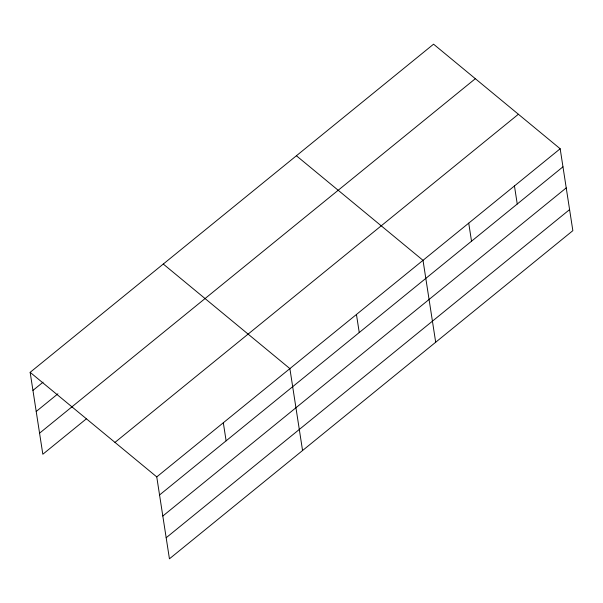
<?xml version="1.0" encoding="UTF-8"?>
<svg xmlns="http://www.w3.org/2000/svg" width="603" height="603" viewBox="0 0 603 603"><rect width="100%" height="100%" fill="white"/><g stroke="black" fill="none" stroke-linecap="round" stroke-linejoin="round"><path stroke-width="0.9" d="M30.15 372.337L433.565 44.185L560.172 148.76L572.85 230.663L169.435 558.815L156.757 476.905L30.15 372.337L42.828 454.24L86.244 418.934M32.946 390.405L43.077 382.166M36.21 411.472L57.911 393.812M71.93 406.844L475.345 78.692M39.572 433.173L72.126 406.693M114.977 442.398L518.392 114.246M156.757 476.905L560.172 148.76M159.554 494.973L562.968 166.827M162.81 516.04L566.232 187.895M166.172 537.748L569.586 209.603M296.405 155.755L423.012 260.33L435.69 342.24M163.277 264.046L289.885 368.614L302.563 450.524M514.449 185.95L517.246 204.018M468.727 223.14L471.523 241.208M356.448 314.472L359.245 332.539M223.321 422.763L226.117 440.831"/></g></svg>
